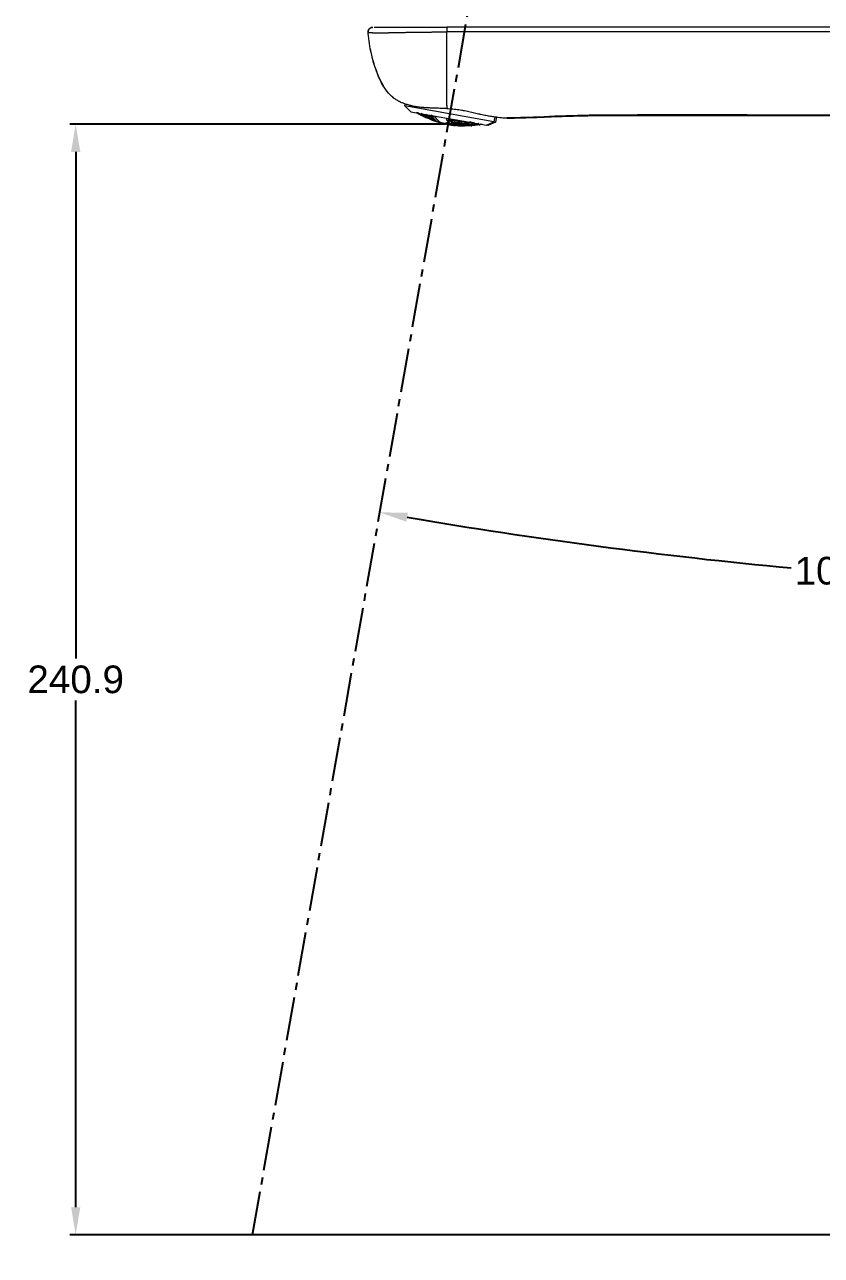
# Model space of a CAD drawing. Header units: millimetres. Extents: x 4210 to 4804, y 1409 to 2249.
# Drawn here: x 4457.9 to 4630.8, y 1684.2 to 1951.2 of the extents above; entities that cross this region are included whole.
import ezdxf

# ---------------------------------------------------------------- set-up
doc = ezdxf.new("R2010")
doc.units = ezdxf.units.MM
doc.linetypes.add('CENTER2', pattern=[28.575, 19.05, -3.175, 3.175, -3.175])
doc.styles.get("Standard").update_dxf_attribs({"font": 'arial.ttf'})
doc.dimstyles.new('사본(2) STANDARD', dxfattribs={"dimscale": 0, "dimtxt": 4, "dimasz": 4, "dimexe": 1.25, "dimexo": 0.625, "dimgap": 1.5, "dimtad": 3, "dimtih": 1, "dimtoh": 1, "dimdec": 1, "dimzin": 9, "dimdsep": 46, "dimtxsty": 'Standard', "dimcen": 2.5, "dimclrd": 3, "dimclre": 3, "dimclrt": 4, "dimadec": 0, "dimazin": 0, "dimtfac": 1, "dimtdec": 1, "dimtmove": 0, "dimatfit": 3, "dimfxl": 1.25, "dimtfill": 1, "dimtolj": 1, "dimtzin": 0, "dimarcsym": 0})

# ---------------------------------------------------------------- blocks, each defined once
blk = doc.blocks.new('*D14')
at = {"color": 3, "lineweight": -2, "transparency": 16777216}
for p, q in [((4549.27, 1929.63), (4467.78, 1929.63)), ((4469.03, 1923.63), (4469.03, 1813.73)), ((4469.03, 1694.7), (4469.03, 1804.6)), ((4703.32, 1688.7), (4467.78, 1688.7))]:
    blk.add_line(p, q, dxfattribs=at)
at = {"color": 3, "transparency": 16777216}
for points in [[(4468.03, 1923.63), (4470.03, 1923.63), (4469.03, 1929.63)], [(4468.03, 1694.7), (4470.03, 1694.7), (4469.03, 1688.7)]]:
    blk.add_solid(points, dxfattribs=at)
at = {"layer": 'Defpoints', "color": 0, "transparency": 16777216}
for p in [(4549.89, 1929.63), (4469.03, 1688.7), (4703.94, 1688.7)]:
    blk.add_point(p, dxfattribs=at)
at = {"color": 4, "transparency": 16777216, "insert": (4469.03, 1809.17), "char_height": 6, "attachment_point": 5, "bg_fill": 3, "box_fill_scale": 1.1, "bg_fill_color": 256, "bg_fill_true_color": 13158600, "bg_fill_transparency": 0}
blk.add_mtext('\\A1;240.9', dxfattribs=at)
blk = doc.blocks.new('*D24')
at = {"color": 3, "lineweight": -2, "transparency": 16777216}
for start, end in [(260.30866, 264.63309), (265.3667, 269.69134)]:
    blk.add_arc((4728.44, 2942.25), 1113.76, start, end, dxfattribs=at)
at = {"color": 3, "transparency": 16777216}
for points in [[(4540.78, 1843.41), (4541.12, 1845.38), (4535.04, 1845.42)], [(4722.45, 1829.51), (4722.44, 1827.51), (4728.44, 1828.5)]]:
    blk.add_solid(points, dxfattribs=at)
at = {"layer": 'Defpoints', "color": 0, "transparency": 16777216}
for p in [(4728.44, 1993.8), (4555.37, 1960.69), (4599.14, 1836.03), (4507.41, 1688.7), (4728.44, 1684.25)]:
    blk.add_point(p, dxfattribs=at)
at = {"color": 4, "transparency": 16777216, "insert": (4631.37, 1832.74), "char_height": 6, "attachment_point": 5, "bg_fill": 3, "box_fill_scale": 1.1, "bg_fill_color": 256, "bg_fill_true_color": 13158600, "bg_fill_transparency": 0}
blk.add_mtext('\\A1;10°', dxfattribs=at)

msp = doc.modelspace()

# ---------------------------------------------------------------- linework, layer by layer
at = {"color": 1, "linetype": 'CENTER2', "ltscale": 0.5}
msp.add_line((4507.41, 1688.7), (4555.37, 1960.69), dxfattribs=at)
at = {"linetype": 'Continuous', "lineweight": 18}
for p, q in [((4532.5, 1949.63), (4532.5, 1949.63)), ((4533.5, 1950.7), (4533.5, 1950.7)), ((4540.43, 1933.59), (4540.51, 1934.03)), ((4559.76, 1930.18), (4540.43, 1933.59)), ((4541.74, 1932.34), (4540.43, 1933.59)), ((4541.74, 1932.34), (4558.16, 1929.45)), ((4543.37, 1931.89), (4543.37, 1931.91)), ((4543.65, 1931.76), (4543.67, 1931.87)), ((4544.04, 1931.72), (4544.07, 1931.87)), ((4544.36, 1931.71), (4544.39, 1931.88)), ((4544.42, 1931.38), (4544.43, 1931.46)), ((4544.73, 1931.3), (4544.77, 1931.51)), ((4545.12, 1931.04), (4545.14, 1931.12)), ((4545.13, 1931.39), (4545.17, 1931.6)), ((4545.46, 1931.46), (4545.5, 1931.68)), ((4545.51, 1930.99), (4545.53, 1931.12)), ((4545.83, 1930.99), (4545.88, 1931.27)), ((4545.9, 1930.72), (4545.91, 1930.78)), ((4546.22, 1930.65), (4546.25, 1930.82)), ((4546.24, 1931.2), (4546.29, 1931.47)), ((4546.48, 1931.36), (4546.47, 1931.3)), ((4547.13, 1931.19), (4546.47, 1931.3)), ((4546.58, 1931.33), (4546.61, 1931.48)), ((4546.61, 1930.73), (4546.65, 1930.92)), ((4546.62, 1930.45), (4546.63, 1930.5)), ((4547, 1930.4), (4547.02, 1930.51)), ((4547.13, 1931.19), (4547.16, 1931.39)), ((4549.53, 1930.97), (4549.5, 1930.77)), ((4550.16, 1930.65), (4549.5, 1930.77)), ((4550.06, 1930.72), (4550.09, 1930.87)), ((4550.16, 1930.65), (4550.17, 1930.71)), ((4550.52, 1930.45), (4550.48, 1930.23)), ((4550.77, 1930.4), (4550.83, 1930.74)), ((4551.6, 1930.37), (4551.64, 1930.6)), ((4552.32, 1930.13), (4552.38, 1930.47)), ((4560.32, 1931.21), (4560.13, 1930.11)), ((4563.07, 1930.95), (4563.06, 1930.95)), ((4547.4, 1930.19), (4547.41, 1930.22)), ((4548.71, 1929.84), (4548.04, 1929.96)), ((4550.88, 1929.97), (4550.86, 1929.82)), ((4551.74, 1929.31), (4551.08, 1929.42)), ((4551.14, 1929.93), (4551.21, 1930.33)), ((4551.27, 1929.63), (4551.25, 1929.53)), ((4551.52, 1929.6), (4551.57, 1929.88)), ((4551.68, 1929.42), (4551.68, 1929.37)), ((4551.94, 1929.39), (4551.97, 1929.56)), ((4551.96, 1929.9), (4552.01, 1930.17)), ((4552.35, 1929.57), (4552.38, 1929.76)), ((4552.38, 1929.31), (4552.38, 1929.36)), ((4552.69, 1929.72), (4552.76, 1930.09)), ((4552.77, 1929.36), (4552.79, 1929.47)), ((4553.1, 1929.45), (4553.15, 1929.7)), ((4553.15, 1930.16), (4553.18, 1930.32)), ((4553.2, 1929.28), (4553.21, 1929.31)), ((4553.52, 1929.3), (4553.55, 1929.44)), ((4553.53, 1929.75), (4553.57, 1930)), ((4553.88, 1929.98), (4553.92, 1930.19)), ((4553.94, 1929.48), (4553.97, 1929.65)), ((4553.97, 1929.28), (4553.97, 1929.31)), ((4554.28, 1929.64), (4554.35, 1929.99)), ((4554.36, 1929.33), (4554.37, 1929.42)), ((4554.69, 1929.43), (4554.73, 1929.65)), ((4554.8, 1929.31), (4554.81, 1929.33)), ((4555.13, 1929.73), (4555.17, 1929.97)), ((4555.13, 1929.35), (4555.15, 1929.46)), ((4555.54, 1929.52), (4555.57, 1929.67)), ((4555.89, 1929.69), (4555.91, 1929.84)), ((4555.97, 1929.44), (4555.99, 1929.51)), ((4556.31, 1929.54), (4556.34, 1929.74)), ((4556.76, 1929.52), (4556.77, 1929.61)), ((4558.48, 1929.39), (4558.16, 1929.45)), ((4560.13, 1930.11), (4558.48, 1929.39)), ((4559.76, 1930.18), (4560.13, 1930.11))]:
    msp.add_line(p, q, dxfattribs=at)
at = {"linetype": 'Continuous', "lineweight": 13}
for p in [(4559.95, 1931.26), (4558.16, 1929.45)]:
    msp.add_line(p, (4559.76, 1930.18), dxfattribs=at)
msp.add_line((4548.71, 1929.84), (4551.41, 1929.36))
at = {"linetype": 'Continuous', "lineweight": 18, "extrusion": (0, 0, -1)}
for start, end in [(356.1343, 67.4019), (77.8561, 90)]:
    msp.add_arc((-4533.5, 1949.7), 1, start, end, dxfattribs=at)
at = {"linetype": 'Continuous', "lineweight": 18}
for start, end in [(241.2614, 241.6846), (245.9839, 246.4171), (250.1433, 250.7364), (250.7364, 252.6308), (266.0717, 266.6603), (266.6603, 268.9521), (268.9521, 269.8567), (273.5829, 274.0161), (278.3154, 278.7386)]:
    msp.add_arc((4553.54, 1950.35), 21.08, start, end, dxfattribs=at)
at = {"linetype": 'Continuous', "lineweight": 18, "extrusion": (0, 0, -1)}
for centre, major_axis, ratio, start_param, end_param in [((4553.09, 1950.43), (3.65, 20.69), 0.962212, 3.461338, 3.484359), ((4550.7, 1950.85), (3.59, 20.35), 0.716926, 3.395475, 3.438216), ((4546.63, 1951.57), (-3.44, -19.49), 0.245286, 6.261713, 6.304658), ((4550.81, 1950.83), (-3.59, -20.38), 0.716926, 0.25431, 0.296996), ((4552.44, 1950.55), (3.59, 20.35), 0.962212, 3.395614, 3.438357), ((4552.48, 1950.54), (-3.59, -20.38), 0.962212, 0.25431, 0.296996), ((4547.28, 1951.46), (3.48, 19.72), 0.245286, 3.190937, 3.233487), ((4547.41, 1951.43), (-3.49, -19.77), 0.245286, 0.049032, 0.091482), ((4550.25, 1950.93), (-3.56, -20.21), 0.716926, 0.185921, 0.218752), ((4552.87, 1950.47), (3.63, 20.61), 0.962212, 3.393047, 3.435226), ((4552.91, 1950.46), (-3.64, -20.63), 0.962212, 0.251032, 0.29317), ((4552.38, 1950.56), (3.65, 20.69), 0.716926, 3.461364, 3.484327), ((4552.48, 1950.54), (-3.65, -20.7), 0.716926, 0.31959, 0.344271), ((4547.28, 1951.46), (3.48, 19.72), 0.245286, 3.049816, 3.092366), ((4551.82, 1950.66), (3.63, 20.61), 0.716926, 3.393047, 3.435226), ((4553.31, 1950.39), (3.66, 20.74), 0.962212, 3.398733, 3.433133), ((4547.42, 1951.43), (-3.49, -19.77), 0.245286, 6.191566, 6.234013), ((4551.93, 1950.64), (-3.64, -20.63), 0.716926, 0.250883, 0.293018), ((4552.22, 1950.59), (3.56, 20.18), 0.962212, 3.327584, 3.369982), ((4552.26, 1950.58), (-3.56, -20.21), 0.962212, 0.185635, 0.227957), ((4548.04, 1951.32), (3.52, 19.96), 0.245286, 3.120627, 3.162559), ((4551.26, 1950.75), (3.61, 20.5), 0.716926, 3.324899, 3.366609), ((4548.18, 1951.3), (-3.53, -20.01), 0.245286, 6.262263, 6.304108), ((4551.36, 1950.74), (-3.62, -20.52), 0.716926, 0.183489, 0.225154), ((4552.65, 1950.51), (3.61, 20.5), 0.962212, 3.324617, 3.366325), ((4552.69, 1950.5), (-3.62, -20.52), 0.962212, 0.183489, 0.225154), ((4548.82, 1951.19), (3.56, 20.18), 0.245286, 3.189636, 3.231227), ((4553.5, 1950.36), (3.66, 20.76), 0.716926, 3.460296, 3.488034), ((4553.6, 1950.34), (-3.66, -20.76), 0.716926, 0.31888, 0.351665), ((4553.09, 1950.43), (3.65, 20.69), 0.962212, 3.323565, 3.364875), ((4548.05, 1951.32), (3.52, 19.97), 0.245286, 2.981087, 3.023423), ((4552.94, 1950.46), (3.66, 20.74), 0.716926, 3.391096, 3.432986), ((4553.13, 1950.43), (-3.65, -20.7), 0.962212, 0.181672, 0.222955), ((4548.19, 1951.3), (-3.53, -20.01), 0.245286, 6.12295, 6.165196), ((4553.04, 1950.44), (-3.66, -20.74), 0.716926, 0.249434, 0.291312), ((4552, 1950.62), (3.52, 19.97), 0.962212, 3.259692, 3.30203), ((4552.04, 1950.62), (-3.53, -20.01), 0.962212, 0.117568, 0.159815), ((4548.82, 1951.18), (3.56, 20.18), 0.245286, 3.051822, 3.093411), ((4552.37, 1950.56), (3.65, 20.69), 0.716926, 3.323565, 3.364875), ((4548.97, 1951.16), (-3.56, -20.21), 0.245286, 6.193571, 6.235087), ((4552.49, 1950.54), (-3.65, -20.7), 0.716926, 0.181529, 0.222811), ((4552.44, 1950.55), (3.59, 20.35), 0.962212, 3.257159, 3.298677), ((4552.48, 1950.54), (-3.59, -20.38), 0.962212, 0.115401, 0.156859), ((4549.59, 1951.05), (3.59, 20.35), 0.245286, 3.121025, 3.16216), ((4551.82, 1950.66), (3.63, 20.61), 0.716926, 3.255998, 3.296992), ((4551.92, 1950.64), (-3.64, -20.63), 0.716926, 0.114694, 0.155656), ((4549.73, 1951.02), (-3.59, -20.38), 0.245286, 6.262647, 6.303724), ((4554.61, 1950.16), (3.65, 20.7), 0.716926, 3.461364, 3.488818), ((4552.87, 1950.47), (3.63, 20.61), 0.962212, 3.25572, 3.296713), ((4548.82, 1951.19), (3.56, 20.18), 0.245286, 2.912943, 2.955344), ((4552.91, 1950.46), (-3.64, -20.63), 0.962212, 0.114694, 0.155656), ((4554.71, 1950.15), (-3.65, -20.69), 0.716926, 0.319745, 0.342766), ((4554.05, 1950.26), (3.66, 20.74), 0.716926, 3.391031, 3.43291), ((4548.96, 1951.16), (-3.56, -20.21), 0.245286, 6.066539, 6.097264), ((4554.15, 1950.24), (-3.66, -20.74), 0.716926, 0.261043, 0.29154), ((4551.7, 1950.68), (-3.65, -20.72), 0.272301, 6.283177, 6.600468), ((4551.78, 1950.66), (-3.48, -19.72), 0.962212, 0.091894, 0.097516), ((4549.6, 1951.05), (3.59, 20.35), 0.245286, 2.984092, 3.02561), ((4553.31, 1950.39), (3.66, 20.74), 0.962212, 3.255662, 3.296398), ((4553.5, 1950.36), (3.66, 20.76), 0.716926, 3.332761, 3.363797), ((4549.74, 1951.02), (-3.59, -20.38), 0.245286, 6.145057, 6.167503), ((4553.6, 1950.34), (-3.66, -20.76), 0.716926, 0.201688, 0.222345), ((4550.37, 1950.91), (3.61, 20.5), 0.245286, 3.063767, 3.094163), ((4552.93, 1950.46), (3.66, 20.74), 0.716926, 3.269575, 3.296398), ((4552.36, 1950.56), (3.65, 20.72), 0.272301, 2.930084, 3.458875), ((4554.73, 1950.14), (-3.65, -20.72), 0.272301, 0.000008, 0.317377), ((4551.93, 1950.64), (3.65, 20.69), 0.245286, 2.798859, 2.821821), ((4551.78, 1950.66), (-3.48, -19.72), 0.962212, 6.185666, 6.191409), ((4555.39, 1950.03), (3.65, 20.72), 0.272301, 3.041275, 3.45897), ((4555.39, 1950.03), (-3.64, -20.67), 0.272301, 0.300898, 0.318212), ((4552.07, 1950.61), (-3.65, -20.7), 0.245286, 5.938914, 5.963596), ((4556.94, 1949.75), (-3.56, -20.18), 0.716926, 0.185991, 0.22839), ((4556.84, 1949.77), (3.56, 20.21), 0.716926, 3.327228, 3.358239), ((4552.7, 1950.5), (3.66, 20.74), 0.245286, 2.850199, 2.880978), ((4552, 1950.62), (3.52, 19.97), 0.962212, 2.981087, 3.023423), ((4553.48, 1950.36), (3.66, 20.76), 0.245286, 2.789926, 2.822889), ((4553.62, 1950.34), (-3.66, -20.76), 0.245286, 5.931521, 5.964305), ((4550.51, 1950.89), (-3.62, -20.52), 0.245286, 6.218894, 6.235946), ((4553.04, 1950.44), (-3.66, -20.74), 0.716926, 0.14084, 0.154568), ((4551.14, 1950.78), (3.63, 20.61), 0.245286, 3.147144, 3.161905), ((4555.39, 1950.03), (-3.64, -20.67), 0.272301, 0.220869, 0.247428), ((4552.85, 1950.48), (-3.66, -20.74), 0.245286, 5.991873, 6.033751), ((4556.39, 1949.85), (-3.59, -20.35), 0.716926, 0.115567, 0.157084), ((4556.28, 1949.87), (3.59, 20.38), 0.716926, 3.256994, 3.287385), ((4552.04, 1950.62), (-3.53, -20.01), 0.962212, 6.12295, 6.165196), ((4553.48, 1950.36), (3.66, 20.76), 0.245286, 2.919388, 2.949622), ((4555.39, 1950.03), (-3.64, -20.67), 0.272301, 0.142256, 0.168405), ((4553.62, 1950.34), (-3.66, -20.76), 0.245286, 6.06084, 6.102008), ((4555.83, 1949.95), (-3.61, -20.5), 0.716926, 0.047293, 0.088231), ((4555.73, 1949.97), (3.62, 20.52), 0.716926, 3.188832, 3.218542), ((4552.44, 1950.55), (3.59, 20.35), 0.962212, 2.984092, 3.02561), ((4552.48, 1950.54), (-3.59, -20.38), 0.962212, 6.126044, 6.167503), ((4554.25, 1950.23), (3.66, 20.74), 0.245286, 2.987025, 3.016646), ((4555.39, 1950.03), (-3.64, -20.67), 0.272301, 0.065184, 0.090911), ((4554.4, 1950.2), (-3.66, -20.74), 0.245286, 6.12838, 6.169116), ((4555.28, 1950.05), (-3.63, -20.61), 0.716926, 6.262873, 6.303497), ((4555.17, 1950.06), (3.64, 20.62), 0.716926, 3.121298, 3.151565), ((4552.87, 1950.47), (3.63, 20.61), 0.962212, 2.986193, 3.027188), ((4552.91, 1950.46), (-3.64, -20.63), 0.962212, 6.127529, 6.168491), ((4557.4, 1949.67), (3.53, 20.01), 0.716926, 3.25916, 3.301407), ((4555.03, 1950.09), (3.65, 20.7), 0.245286, 3.05385, 3.084086), ((4555.39, 1950.03), (-3.64, -20.67), 0.272301, 0, 0.012825), ((4557.5, 1949.65), (-3.52, -19.97), 0.716926, 0.118099, 0.160437), ((4555.39, 1950.03), (-3.64, -20.67), 0.272301, 6.270361, 6.283185), ((4555.17, 1950.07), (-3.65, -20.69), 0.245286, 6.195776, 6.236332), ((4554.71, 1950.15), (-3.65, -20.69), 0.716926, 6.195776, 6.236332), ((4554.61, 1950.16), (3.65, 20.7), 0.716926, 3.05385, 3.084086), ((4553.31, 1950.39), (3.66, 20.74), 0.962212, 2.986787, 3.027523), ((4554.25, 1950.23), (3.66, 20.74), 0.245286, 2.850276, 2.892154), ((4553.35, 1950.39), (-3.66, -20.74), 0.962212, 6.128618, 6.16934), ((4556.84, 1949.77), (3.56, 20.21), 0.716926, 3.189553, 3.231071), ((4554.39, 1950.2), (-3.66, -20.74), 0.245286, 5.991645, 6.033538), ((4556.94, 1949.75), (-3.56, -20.18), 0.716926, 0.048044, 0.089634), ((4552.22, 1950.59), (3.56, 20.18), 0.962212, 2.912943, 2.955344), ((4552.26, 1950.58), (-3.56, -20.21), 0.962212, 6.05494, 6.097264), ((4555.02, 1950.09), (3.65, 20.7), 0.245286, 2.918637, 2.95992), ((4553.74, 1950.32), (3.66, 20.74), 0.962212, 2.987025, 3.027748), ((4556.29, 1949.87), (3.59, 20.38), 0.716926, 3.121054, 3.162131), ((4555.17, 1950.07), (-3.65, -20.69), 0.245286, 6.059903, 6.101213), ((4556.39, 1949.85), (-3.59, -20.35), 0.716926, 6.262618, 6.303753), ((4552.65, 1950.51), (3.61, 20.5), 0.962212, 2.916576, 2.958286), ((4552.69, 1950.5), (-3.62, -20.52), 0.962212, 6.058031, 6.099696), ((4555.8, 1949.95), (3.64, 20.63), 0.245286, 2.985936, 3.026898), ((4555.73, 1949.97), (3.62, 20.52), 0.716926, 3.053461, 3.094353), ((4555.95, 1949.93), (-3.63, -20.61), 0.245286, 6.128065, 6.169058), ((4555.82, 1949.95), (-3.61, -20.5), 0.716926, 6.194819, 6.235755), ((4553.09, 1950.43), (3.65, 20.69), 0.962212, 2.918311, 2.95962), ((4553.13, 1950.43), (-3.65, -20.7), 0.962212, 6.060375, 6.101656), ((4555.02, 1950.09), (3.65, 20.7), 0.245286, 2.79736, 2.821821), ((4557.95, 1949.57), (3.49, 19.77), 0.716926, 3.190625, 3.233075), ((4556.58, 1949.82), (3.62, 20.52), 0.245286, 3.053461, 3.094353), ((4555.16, 1950.07), (-3.65, -20.69), 0.245286, 5.938737, 5.96344), ((4558.05, 1949.56), (-3.48, -19.72), 0.716926, 0.049345, 0.091894), ((4556.72, 1949.79), (-3.61, -20.5), 0.245286, 6.194955, 6.235893), ((4555.27, 1950.05), (-3.63, -20.61), 0.716926, 6.127785, 6.16878), ((4553.53, 1950.36), (3.66, 20.76), 0.962212, 2.919388, 2.960554), ((4555.8, 1949.96), (3.64, 20.63), 0.245286, 2.848423, 2.89056), ((4553.56, 1950.35), (-3.66, -20.76), 0.962212, 6.06084, 6.102008), ((4557.4, 1949.67), (3.53, 20.01), 0.716926, 3.12067, 3.162515), ((4555.95, 1949.93), (-3.63, -20.61), 0.245286, 5.989552, 6.031731), ((4557.5, 1949.65), (-3.52, -19.96), 0.716926, 6.262219, 6.304151), ((4552.44, 1950.55), (3.59, 20.35), 0.962212, 2.844969, 2.887711), ((4552.48, 1950.54), (-3.59, -20.38), 0.962212, 5.98619, 6.028875), ((4556.58, 1949.82), (3.62, 20.52), 0.245286, 2.916439, 2.958104), ((4556.84, 1949.77), (3.56, 20.21), 0.716926, 3.051979, 3.093494), ((4553.96, 1950.28), (3.65, 20.7), 0.962212, 2.918637, 2.95992), ((4556.72, 1949.79), (-3.61, -20.5), 0.245286, 6.058453, 6.100161), ((4556.94, 1949.75), (-3.56, -20.18), 0.716926, 6.193415, 6.235003), ((4552.87, 1950.47), (3.63, 20.61), 0.962212, 2.847959, 2.890139), ((4552.91, 1950.46), (-3.64, -20.63), 0.962212, 5.990168, 6.032302), ((4557.35, 1949.68), (3.59, 20.38), 0.245286, 2.984734, 3.026191), ((4556.28, 1949.87), (3.59, 20.38), 0.716926, 2.984451, 3.02591), ((4557.49, 1949.66), (-3.59, -20.35), 0.245286, 6.126101, 6.167337), ((4556.38, 1949.85), (-3.59, -20.35), 0.716926, 6.125684, 6.167202), ((4557.49, 1949.66), (-3.59, -20.35), 0.245286, 6.167337, 6.167619), ((4553.31, 1950.39), (3.66, 20.74), 0.962212, 2.850199, 2.892089), ((4553.35, 1950.39), (-3.66, -20.74), 0.962212, 5.991873, 6.033751), ((4558.51, 1949.48), (3.44, 19.49), 0.716926, 3.12012, 3.163065), ((4558.13, 1949.54), (3.56, 20.21), 0.245286, 3.052115, 3.093632), ((4558.27, 1949.52), (-3.56, -20.18), 0.245286, 6.193551, 6.235142), ((4557.35, 1949.68), (3.59, 20.38), 0.245286, 2.844597, 2.887282), ((4553.74, 1950.32), (3.66, 20.74), 0.962212, 2.850276, 2.892154), ((4557.95, 1949.58), (3.49, 19.77), 0.716926, 3.049974, 3.09242), ((4553.78, 1950.31), (-3.66, -20.74), 0.962212, 5.991645, 6.033538), ((4557.49, 1949.66), (-3.59, -20.35), 0.245286, 5.986421, 6.029164), ((4558.05, 1949.56), (-3.48, -19.72), 0.716926, 6.191409, 6.233959), ((4558.13, 1949.54), (3.56, 20.21), 0.245286, 2.913636, 2.955958), ((4557.39, 1949.67), (3.53, 20.01), 0.716926, 2.981645, 3.023604), ((4558.27, 1949.52), (-3.56, -20.18), 0.245286, 6.054796, 6.097194), ((4557.5, 1949.66), (-3.52, -19.97), 0.716926, 6.12268, 6.165015), ((4553.09, 1950.43), (3.65, 20.69), 0.962212, 2.798859, 2.821821), ((4553.13, 1950.43), (-3.65, -20.7), 0.962212, 5.935763, 5.963596), ((4558.9, 1949.41), (3.53, 20.01), 0.245286, 2.981778, 3.024025), ((4556.84, 1949.77), (3.56, 20.21), 0.716926, 2.913347, 2.955672), ((4559.04, 1949.38), (-3.52, -19.97), 0.245286, 6.122748, 6.165086), ((4556.94, 1949.75), (-3.56, -20.18), 0.716926, 6.054536, 6.096937), ((4557.39, 1949.67), (3.53, 20.01), 0.716926, 2.981357, 2.981645), ((4553.53, 1950.36), (3.66, 20.76), 0.962212, 2.789926, 2.822889), ((4553.56, 1950.35), (-3.66, -20.76), 0.962212, 5.931521, 5.964305), ((4559.67, 1949.27), (3.49, 19.77), 0.245286, 3.050111, 3.077854), ((4553.96, 1950.28), (3.65, 20.7), 0.962212, 2.79736, 2.821821), ((4554, 1950.27), (-3.65, -20.69), 0.962212, 5.940419, 5.96344)]:
    msp.add_ellipse(centre, major_axis=major_axis, ratio=ratio, start_param=start_param, end_param=end_param, dxfattribs=at)
at = {"linetype": 'Continuous', "lineweight": 18}
for points, knots in [([(4538.01, 1935.33), (4537.88, 1935.43), (4537.19, 1935.98), (4536.24, 1937.22), (4535.19, 1939.01), (4534.32, 1941.09), (4533.59, 1943.29), (4533.04, 1945.5), (4532.66, 1947.71), (4532.52, 1949.15), (4532.48, 1949.87)], [0, 0, 0, 0, 0.030911, 0.163418, 0.299005, 0.432055, 0.565097, 0.703554, 0.848974, 1, 1, 1, 1]), ([(4532.5, 1949.63), (4532.5, 1949.63), (4532.5, 1949.63), (4532.5, 1949.63), (4532.5, 1949.63), (4532.5, 1949.63), (4532.5, 1949.63), (4532.5, 1949.63), (4532.5, 1949.63), (4532.5, 1949.63), (4532.51, 1949.62), (4532.51, 1949.62), (4532.51, 1949.62), (4532.51, 1949.62), (4532.51, 1949.62), (4532.52, 1949.62), (4532.52, 1949.61), (4532.52, 1949.61), (4532.52, 1949.61), (4532.53, 1949.61), (4532.53, 1949.61), (4532.53, 1949.6), (4532.53, 1949.6), (4532.54, 1949.6), (4532.54, 1949.6), (4532.54, 1949.59), (4532.55, 1949.59), (4532.55, 1949.59), (4532.56, 1949.59), (4532.56, 1949.58), (4532.56, 1949.58), (4532.57, 1949.58), (4532.57, 1949.57), (4532.57, 1949.57), (4532.57, 1949.57), (4532.58, 1949.56), (4532.58, 1949.56), (4532.59, 1949.56), (4532.6, 1949.56), (4532.61, 1949.55), (4532.62, 1949.55), (4532.64, 1949.55), (4532.66, 1949.54), (4532.68, 1949.54), (4532.71, 1949.54), (4532.74, 1949.54), (4532.77, 1949.53), (4532.8, 1949.53), (4532.83, 1949.53), (4532.86, 1949.53), (4532.9, 1949.52), (4532.94, 1949.52), (4532.98, 1949.52), (4533.02, 1949.52), (4533.06, 1949.51), (4533.1, 1949.51), (4533.14, 1949.51), (4533.19, 1949.51), (4533.23, 1949.5), (4533.27, 1949.5), (4533.32, 1949.5), (4533.36, 1949.5), (4533.41, 1949.5), (4533.45, 1949.49), (4533.5, 1949.49), (4533.54, 1949.49), (4533.58, 1949.49), (4533.63, 1949.49), (4533.67, 1949.49), (4533.71, 1949.48), (4533.76, 1949.48), (4533.8, 1949.48), (4533.84, 1949.48), (4533.88, 1949.48), (4533.92, 1949.48), (4533.96, 1949.48), (4533.99, 1949.47), (4534.03, 1949.47), (4534.07, 1949.47), (4534.1, 1949.47), (4534.13, 1949.47), (4534.17, 1949.47), (4534.2, 1949.47), (4534.23, 1949.47), (4534.26, 1949.47), (4534.28, 1949.47), (4534.31, 1949.47), (4534.33, 1949.47), (4534.35, 1949.47), (4534.38, 1949.47), (4534.4, 1949.47), (4534.44, 1949.47), (4534.49, 1949.47), (4534.54, 1949.47), (4534.6, 1949.47), (4534.66, 1949.47), (4534.72, 1949.47), (4534.78, 1949.47), (4534.85, 1949.47), (4534.93, 1949.47), (4535, 1949.47), (4535.08, 1949.47), (4535.17, 1949.47), (4535.25, 1949.47), (4535.35, 1949.47), (4535.44, 1949.47), (4535.54, 1949.47), (4535.65, 1949.48), (4535.76, 1949.48), (4535.87, 1949.48), (4535.99, 1949.48), (4536.12, 1949.48), (4536.24, 1949.48), (4536.38, 1949.49), (4536.52, 1949.49), (4536.66, 1949.49), (4536.81, 1949.49), (4536.96, 1949.5), (4537.12, 1949.5), (4537.29, 1949.5), (4537.46, 1949.5), (4537.63, 1949.51), (4537.81, 1949.51), (4538, 1949.51), (4538.19, 1949.52), (4538.39, 1949.52), (4538.59, 1949.53), (4538.8, 1949.53), (4539.01, 1949.53), (4539.22, 1949.54), (4539.45, 1949.54), (4539.67, 1949.55), (4539.91, 1949.55), (4540.14, 1949.56), (4540.38, 1949.56), (4540.63, 1949.57), (4540.84, 1949.57), (4541.03, 1949.58), (4541.19, 1949.58), (4541.36, 1949.58), (4541.54, 1949.59), (4541.73, 1949.59), (4541.93, 1949.59), (4542.14, 1949.6), (4542.35, 1949.6), (4542.58, 1949.6), (4542.82, 1949.61), (4543.07, 1949.61), (4543.32, 1949.61), (4543.59, 1949.62), (4543.86, 1949.62), (4544.15, 1949.62), (4544.44, 1949.63), (4544.75, 1949.63), (4545.06, 1949.63), (4545.38, 1949.64), (4545.72, 1949.64), (4546.06, 1949.64), (4546.41, 1949.64), (4546.77, 1949.65), (4547.14, 1949.65), (4547.52, 1949.65), (4547.91, 1949.66), (4548.31, 1949.66), (4548.72, 1949.66), (4549.14, 1949.66), (4549.42, 1949.66), (4549.56, 1949.66)], [0, 0, 0, 0, 0.009563, 0.019018, 0.028364, 0.037602, 0.046731, 0.05575, 0.064661, 0.073463, 0.082155, 0.090738, 0.099211, 0.107574, 0.115827, 0.123971, 0.132004, 0.139927, 0.14774, 0.155442, 0.163034, 0.170515, 0.177886, 0.185145, 0.192294, 0.199332, 0.206259, 0.213075, 0.219781, 0.226375, 0.23286, 0.239233, 0.245496, 0.251476, 0.257369, 0.263175, 0.268895, 0.274527, 0.280074, 0.285538, 0.290916, 0.296211, 0.30142, 0.306545, 0.311585, 0.31654, 0.321411, 0.326196, 0.330897, 0.335513, 0.340043, 0.344488, 0.348848, 0.353122, 0.357311, 0.361414, 0.365431, 0.369362, 0.373207, 0.376965, 0.380638, 0.384224, 0.387723, 0.391137, 0.394464, 0.397704, 0.400858, 0.403926, 0.406906, 0.409801, 0.412609, 0.41533, 0.417964, 0.420512, 0.422973, 0.425347, 0.427635, 0.429835, 0.431949, 0.433976, 0.435916, 0.43777, 0.439536, 0.441216, 0.442808, 0.444314, 0.445733, 0.447064, 0.448309, 0.449467, 0.450537, 0.45303, 0.455658, 0.458419, 0.461315, 0.464345, 0.46751, 0.470809, 0.474242, 0.477809, 0.481511, 0.485347, 0.489317, 0.493421, 0.497659, 0.502031, 0.506538, 0.511178, 0.515953, 0.520862, 0.525905, 0.531082, 0.536393, 0.541838, 0.547418, 0.553131, 0.558979, 0.564961, 0.571076, 0.577325, 0.583706, 0.59022, 0.596866, 0.603643, 0.610551, 0.617589, 0.624758, 0.632057, 0.639487, 0.64705, 0.654745, 0.662574, 0.670535, 0.678628, 0.686852, 0.695205, 0.703693, 0.708852, 0.714337, 0.720148, 0.726284, 0.732747, 0.739536, 0.746651, 0.754092, 0.76186, 0.769954, 0.778374, 0.787121, 0.796193, 0.805591, 0.815316, 0.825365, 0.83574, 0.84644, 0.857464, 0.868813, 0.880485, 0.892479, 0.904796, 0.917436, 0.930396, 0.943678, 0.95728, 0.971201, 0.985442, 1, 1, 1, 1]), ([(4532.59, 1949.45), (4532.56, 1949.56), (4532.54, 1949.78), (4532.62, 1950.12), (4532.83, 1950.42), (4533.03, 1950.56), (4533.14, 1950.61)], [0, 0, 0, 0, 0.22766, 0.479504, 0.742556, 1, 1, 1, 1]), ([(4533.82, 1950.7), (4533.85, 1950.7), (4533.93, 1950.7), (4534.09, 1950.7), (4534.31, 1950.7), (4534.6, 1950.7), (4534.96, 1950.7), (4535.37, 1950.7), (4535.82, 1950.7), (4536.28, 1950.7), (4536.73, 1950.7), (4537.16, 1950.7), (4537.57, 1950.7), (4537.95, 1950.7), (4538.3, 1950.7), (4538.62, 1950.7), (4538.93, 1950.7), (4539.23, 1950.7), (4539.54, 1950.7), (4539.85, 1950.7), (4540.16, 1950.7), (4540.46, 1950.7), (4540.78, 1950.7), (4541.12, 1950.7), (4541.49, 1950.7), (4541.9, 1950.7), (4542.35, 1950.7), (4542.84, 1950.7), (4543.37, 1950.7), (4543.95, 1950.7), (4544.58, 1950.7), (4545.26, 1950.7), (4546, 1950.7), (4546.8, 1950.7), (4547.66, 1950.7), (4548.59, 1950.7), (4549.23, 1950.7), (4549.56, 1950.7)], [0, 0, 0, 0, 0.018738, 0.046689, 0.077445, 0.111554, 0.148711, 0.186312, 0.222366, 0.256299, 0.287704, 0.316393, 0.34243, 0.365885, 0.386914, 0.405974, 0.423769, 0.441058, 0.458414, 0.476, 0.493491, 0.510485, 0.527555, 0.545837, 0.565727, 0.587661, 0.611773, 0.637935, 0.666467, 0.69758, 0.731425, 0.768081, 0.807643, 0.850363, 0.896532, 0.946354, 1, 1, 1, 1]), ([(4532.94, 1946.02), (4532.97, 1945.85), (4533.22, 1944.5), (4533.55, 1943.17), (4533.92, 1942.04)], [0, 0, 0, 0, 0.131249, 1, 1, 1, 1]), ([(4533.92, 1942.04), (4534.1, 1941.5), (4534.59, 1940.16), (4535.31, 1938.68), (4535.89, 1937.76), (4536.01, 1937.59)], [0, 0, 0, 0, 0.34102, 0.874963, 1, 1, 1, 1]), ([(4537.45, 1935.8), (4537.29, 1935.97), (4536.98, 1936.32), (4536.51, 1936.88), (4535.92, 1937.69), (4535.54, 1938.31), (4535.32, 1938.73)], [0, 0, 0, 0, 0.182396, 0.372283, 0.572254, 1, 1, 1, 1]), ([(4538, 1935.3), (4537.99, 1935.31), (4537.9, 1935.38), (4537.82, 1935.44), (4537.75, 1935.51)], [0, 0, 0, 0, 0.119448, 1, 1, 1, 1]), ([(4549.56, 1933.04), (4549.16, 1933.05), (4548.76, 1933.06), (4547.97, 1933.08), (4547.58, 1933.09), (4546.81, 1933.11), (4546.43, 1933.12), (4545.87, 1933.15), (4545.68, 1933.16), (4545.45, 1933.17), (4545.4, 1933.17), (4545.31, 1933.18), (4545.27, 1933.18), (4545.13, 1933.19), (4545.04, 1933.19), (4544.86, 1933.21), (4544.77, 1933.21), (4544.59, 1933.23), (4544.5, 1933.23), (4544.32, 1933.25), (4544.24, 1933.26), (4544.06, 1933.27), (4543.98, 1933.28), (4543.55, 1933.33), (4543.23, 1933.38), (4542.59, 1933.48), (4542.29, 1933.54), (4541.92, 1933.62), (4541.85, 1933.64), (4541.74, 1933.67), (4541.71, 1933.68), (4541.64, 1933.69), (4541.6, 1933.7), (4541.43, 1933.75), (4541.29, 1933.78), (4540.9, 1933.9), (4540.65, 1933.98), (4540.19, 1934.14), (4539.97, 1934.22), (4539.67, 1934.35), (4539.57, 1934.39), (4539.46, 1934.45), (4539.43, 1934.46), (4539.39, 1934.48), (4539.37, 1934.49), (4539.3, 1934.52), (4539.26, 1934.55), (4539.13, 1934.61), (4539.05, 1934.65), (4538.9, 1934.74), (4538.83, 1934.78), (4538.63, 1934.9), (4538.51, 1934.97), (4538.31, 1935.1), (4538.23, 1935.15), (4538.15, 1935.2), (4538.14, 1935.21), (4538.12, 1935.22), (4538.1, 1935.24), (4538.05, 1935.27), (4538.02, 1935.29), (4537.98, 1935.32), (4537.97, 1935.33), (4537.96, 1935.33)], [0, 0, 0, 0, 0.064262, 0.064262, 0.128524, 0.128524, 0.192787, 0.192787, 0.224918, 0.224918, 0.23295, 0.23295, 0.240983, 0.240983, 0.257049, 0.257049, 0.273114, 0.273114, 0.28918, 0.28918, 0.305245, 0.305245, 0.321311, 0.321311, 0.385573, 0.385573, 0.449835, 0.449835, 0.465901, 0.465901, 0.473934, 0.473934, 0.481966, 0.481966, 0.514098, 0.514098, 0.57836, 0.57836, 0.642622, 0.642622, 0.674753, 0.674753, 0.682786, 0.682786, 0.690819, 0.690819, 0.706884, 0.706884, 0.739015, 0.739015, 0.771146, 0.771146, 0.835409, 0.835409, 0.899671, 0.899671, 0.907704, 0.907704, 0.915736, 0.931802, 0.963933, 0.963933, 1, 1, 1, 1]), ([(4549.56, 1933.04), (4549.78, 1933.03), (4550.22, 1933.01), (4550.65, 1932.98), (4551.09, 1932.94), (4551.3, 1932.91), (4551.73, 1932.86), (4551.95, 1932.83), (4552.37, 1932.77), (4552.59, 1932.73), (4552.9, 1932.68), (4553.01, 1932.66), (4553.22, 1932.62), (4553.33, 1932.6), (4553.85, 1932.49), (4554.26, 1932.4), (4554.86, 1932.27), (4555.06, 1932.22), (4555.45, 1932.14), (4555.84, 1932.05), (4556.23, 1931.96), (4556.51, 1931.9), (4556.6, 1931.88), (4556.74, 1931.85), (4556.79, 1931.84), (4556.88, 1931.82), (4556.93, 1931.81), (4557.34, 1931.72), (4557.7, 1931.65), (4558.38, 1931.52), (4558.7, 1931.46), (4559.33, 1931.35), (4559.63, 1931.31), (4559.96, 1931.26), (4559.99, 1931.26), (4560.06, 1931.25), (4560.17, 1931.23), (4560.41, 1931.2), (4560.6, 1931.17), (4560.98, 1931.13), (4561.21, 1931.1), (4561.63, 1931.06), (4561.83, 1931.04), (4562.05, 1931.02), (4562.09, 1931.02), (4562.15, 1931.01), (4562.17, 1931.01), (4562.21, 1931.01), (4562.23, 1931.01), (4562.33, 1931), (4562.4, 1931), (4562.6, 1930.98), (4562.82, 1930.97), (4562.96, 1930.96), (4563.03, 1930.96), (4563.04, 1930.96), (4563.06, 1930.95), (4563.06, 1930.95), (4563.07, 1930.95), (4563.07, 1930.95), (4563.07, 1930.95)], [0, 0, 0, 0, 0.031257, 0.062513, 0.062513, 0.09377, 0.09377, 0.125026, 0.125026, 0.156283, 0.156283, 0.171911, 0.171911, 0.187539, 0.187539, 0.250052, 0.250052, 0.281309, 0.281309, 0.312565, 0.343822, 0.343822, 0.35945, 0.35945, 0.367264, 0.367264, 0.375078, 0.375078, 0.437591, 0.437591, 0.500104, 0.500104, 0.562617, 0.562617, 0.570432, 0.570432, 0.578246, 0.593874, 0.625131, 0.625131, 0.687644, 0.687644, 0.750157, 0.750157, 0.765785, 0.765785, 0.773599, 0.773599, 0.781413, 0.781413, 0.81267, 0.81267, 0.875183, 0.937696, 0.937696, 0.968952, 0.968952, 0.984581, 0.984581, 1, 1, 1, 1]), ([(4686.61, 1931.51), (4684.19, 1931.51), (4677.01, 1931.51), (4664.94, 1931.53), (4650.16, 1931.56), (4634.82, 1931.59), (4620.55, 1931.63), (4607.66, 1931.65), (4596.48, 1931.64), (4585.74, 1931.64), (4575.61, 1931.54), (4567.97, 1931.07), (4563.74, 1931.04), (4562.61, 1931.03)], [0, 0, 0, 0, 0.058636, 0.173874, 0.292526, 0.416308, 0.544767, 0.636915, 0.72737, 0.814389, 0.896297, 0.972305, 1, 1, 1, 1]), ([(4563.07, 1930.95), (4563.45, 1930.96), (4564.93, 1930.99), (4568.51, 1931.1), (4573.82, 1931.32), (4579.99, 1931.52), (4586.33, 1931.5), (4592.66, 1931.5), (4601.11, 1931.5), (4611.33, 1931.5), (4623.18, 1931.5), (4635.37, 1931.5), (4647.56, 1931.5), (4660.06, 1931.5), (4671.92, 1931.5), (4680.75, 1931.5), (4685.53, 1931.5), (4686.56, 1931.5)], [0, 0, 0, 0, 0.009217, 0.035852, 0.087075, 0.138297, 0.185579, 0.24107, 0.292293, 0.390797, 0.489302, 0.580229, 0.686942, 0.785447, 0.883952, 0.974879, 1, 1, 1, 1]), ([(4686.61, 1931.51), (4684.19, 1931.51), (4677.01, 1931.51), (4664.94, 1931.53), (4650.16, 1931.56), (4634.82, 1931.59), (4620.55, 1931.63), (4607.66, 1931.65), (4596.48, 1931.64), (4585.74, 1931.64), (4575.61, 1931.54), (4568.13, 1931.08), (4564.06, 1931.04), (4563.09, 1931.03)], [0, 0, 0, 0, 0.058864, 0.17455, 0.293662, 0.417926, 0.546884, 0.639391, 0.730197, 0.817554, 0.899781, 0.976084, 1, 1, 1, 1])]:
    msp.add_open_spline(points, degree=3, knots=knots, dxfattribs=at)
for points, degree in [([(4532.5, 1949.63), (4532.5, 1949.56), (4532.51, 1949.49), (4532.51, 1949.42)], 3), ([(4532.95, 1950.49), (4533.08, 1950.64), (4533.29, 1950.68)], 2), ([(4533.17, 1950.62), (4532.97, 1950.63), (4533.47, 1950.64)], 2), ([(4692.54, 1950.7), (4549.56, 1950.7)], 1), ([(4537.83, 1935.45), (4537.87, 1935.41), (4537.91, 1935.38), (4537.95, 1935.34)], 3)]:
    msp.add_open_spline(points, degree=degree, dxfattribs=at)
at = {"linetype": 'Continuous', "lineweight": 13}
for points, knots in [([(4549.56, 1950.7), (4549.56, 1950.7), (4549.56, 1950.7), (4549.56, 1950.67), (4549.56, 1950.66), (4549.56, 1950.61), (4549.56, 1950.58), (4549.56, 1950.5), (4549.56, 1950.46), (4549.56, 1950.36), (4549.56, 1950.3), (4549.56, 1950.18), (4549.56, 1950.12), (4549.56, 1949.99), (4549.56, 1949.92), (4549.56, 1949.79), (4549.56, 1949.72), (4549.56, 1949.66)], [0, 0, 0, 0, 0.125, 0.125, 0.25, 0.25, 0.375, 0.375, 0.5, 0.5, 0.625, 0.625, 0.75, 0.75, 0.875, 0.875, 1, 1, 1, 1]), ([(4549.56, 1936.18), (4549.56, 1936.23), (4549.56, 1936.86), (4549.56, 1938.14), (4549.56, 1940.12), (4549.56, 1942.85), (4549.56, 1946.04), (4549.56, 1948.57), (4549.56, 1949.66)], [0, 0, 0, 0, 0.012787, 0.164199, 0.315611, 0.467023, 0.769847, 1, 1, 1, 1]), ([(4549.56, 1933.69), (4549.56, 1933.99), (4549.56, 1934.6), (4549.56, 1935.31), (4549.56, 1935.64)], [0, 0, 0, 0, 0.561873, 1, 1, 1, 1])]:
    msp.add_open_spline(points, degree=3, knots=knots, dxfattribs=at)
for points in [[(4692.54, 1949.66), (4644.88, 1949.66), (4597.22, 1949.66), (4549.56, 1949.66)], [(4549.56, 1935.64), (4549.56, 1935.81), (4549.56, 1936), (4549.56, 1936.18)], [(4549.56, 1933.69), (4549.56, 1933.45), (4549.56, 1933.23), (4549.56, 1933.04)]]:
    msp.add_open_spline(points, degree=3, dxfattribs=at)

# ---------------------------------------------------------------- next in the draw order: dimensions: what is measured, and where the dimension line sits
dim = msp.add_linear_dim(base=(4469.03, 1688.7), p1=(4549.89, 1929.63), p2=(4703.94, 1688.7), angle=90, dimstyle='사본(2) STANDARD', override={"dimscale": 1, "dimtxt": 6, "dimasz": 6, "dimtad": 0})
dim.commit()
dim.dimension.update_dxf_attribs({"geometry": '*D14', "text_midpoint": (4469.03, 1809.17)})

# ---------------------------------------------------------------- next in the draw order: dimensions: what is measured, and where the dimension line sits
dim = msp.add_angular_dim_2l(base=(4599.14, 1836.03), line1=((4728.44, 1684.25), (4728.44, 1993.8)), line2=((4507.41, 1688.7), (4555.37, 1960.69)), dimstyle='사본(2) STANDARD', override={"dimscale": 1, "dimtxt": 6, "dimasz": 6, "dimtad": 0})
dim.commit()
dim.dimension.update_dxf_attribs({"geometry": '*D24', "text_midpoint": (4631.37, 1832.74)})

doc.saveas('drawing.dxf')
